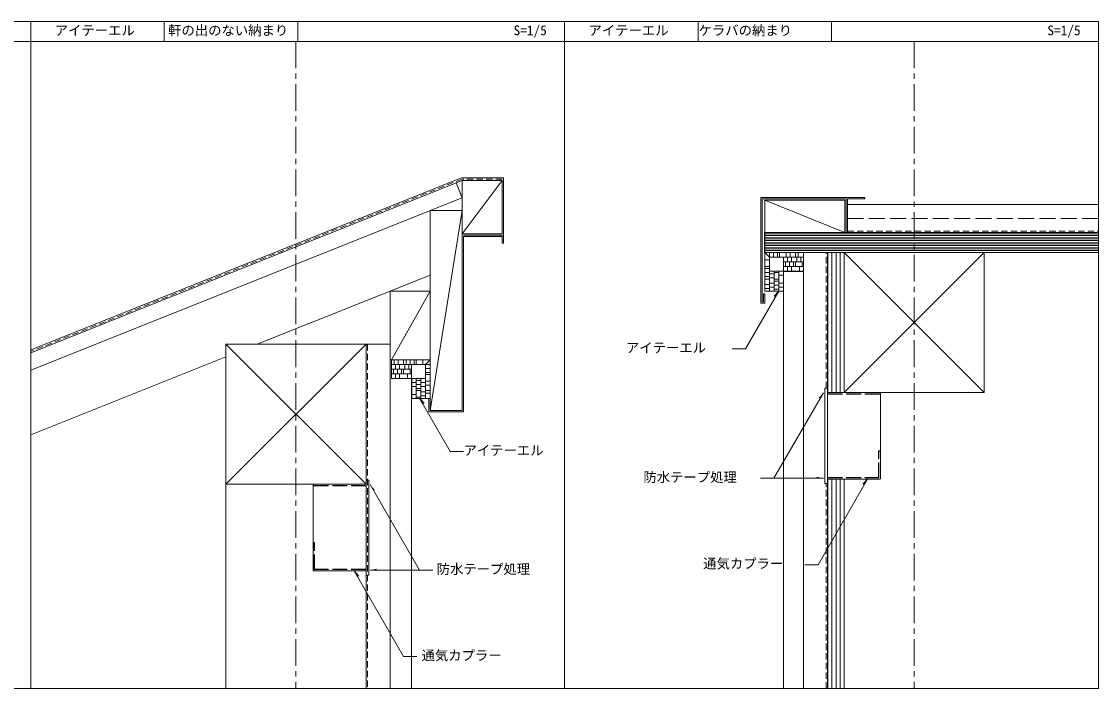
# Model space of a CAD drawing. Units: millimetres, scale not verified. Extents: x -16050 to 15950, y -5000 to 5000.
# Drawn here: x -190 to 15950, y -5000 to 5000 of the extents above; entities that cross this region are included whole.
import ezdxf
from ezdxf.enums import TextEntityAlignment as Align

# ---------------------------------------------------------------- set-up
doc = ezdxf.new("R2010")
doc.units = ezdxf.units.MM
doc.header["$LTSCALE"] = 80
for name, pattern in [('CHAIN1', [8, 5, -1, 1, -1]), ('DASHED1', [1.8, 1.2, -0.6]), ('DASHED3', [4, 3, -1]), ('USER1', [3.5, 2.8, -0.7])]:
    doc.linetypes.add(name, pattern=pattern)
for name, color, linetype, lineweight in [('0-0', 4, 'CHAIN1', 18), ('0-1', 4, 'Continuous', 18), ('0-2', 7, 'DASHED1', 18), ('0-3', 2, 'Continuous', 18), ('0-4', 3, 'Continuous', 18), ('0-5', 7, 'Continuous', 18), ('1-5', 7, 'Continuous', 18), ('1-8_ﾚｲﾔ1', 7, 'Continuous', 18)]:
    doc.layers.add(name, color=color, linetype=linetype, lineweight=lineweight)
doc.layers.add('1-9_ﾚｲﾔ9', color=7, linetype='USER1')
doc.layers.add('1-A_0', color=4, linetype='Continuous')
doc.styles.add('ＭＳ ゴシック', font='')
doc.styles.get('ＭＳ ゴシック').set_extended_font_data('MS Gothic')

# ---------------------------------------------------------------- blocks, each defined once
blk = doc.blocks.new('X2')
at = {"layer": '1-A_0', "color": 7}
for p, q in [((31998.72, 26529.11), (26998.72, 26529.11)), ((31998.72, 26491.61), (26998.72, 26491.61)), ((31998.72, 26454.11), (26998.72, 26454.11)), ((31998.72, 26416.61), (26998.72, 26416.61)), ((31998.72, 26379.11), (26998.72, 26379.11)), ((31998.72, 26341.61), (26998.72, 26341.61)), ((31998.72, 26304.11), (26998.72, 26304.11)), ((31998.72, 26266.61), (26998.72, 26266.61))]:
    blk.add_line(p, q, dxfattribs=at)

msp = doc.modelspace()

# ---------------------------------------------------------------- linework, layer by layer
at = {"layer": '0-0'}
for p, q in [((3922.54, 4700), (3922.54, -5000)), ((13188.46, 4700), (13188.46, -5000))]:
    msp.add_line(p, q, dxfattribs=at)
at = {"layer": '0-0', "color": 7, "linetype": 'Continuous'}
for p, q in [((11888.46, -1924.3), (11888.46, -497.63)), ((4972.54, -3301.98), (4972.54, -1875.32))]:
    msp.add_line(p, q, dxfattribs=at)
at = {"layer": '0-1'}
for p, q in [((6412.54, 2617.17), (-50.26, 32.05)), ((6412.54, 1817.17), (7012.54, 2617.17)), ((6412.54, 2358.68), (6323.41, 2581.52)), ((6412.54, 2358.68), (-50.26, -226.44)), ((5932.54, 2166.68), (6412.54, 2166.68)), ((5932.54, -833.32), (5932.54, 2166.68)), ((6412.54, 2166.68), (5932.54, -833.32)), ((6412.54, 2166.68), (6412.54, -833.32)), ((10948.46, 1839.04), (15948.46, 1839.04)), ((11888.46, 1539.04), (11888.46, -5000)), ((11892.06, -560.96), (11892.06, 1539.04)), ((11954.56, -560.96), (11954.56, 1539.04)), ((12017.06, -560.96), (12017.06, 1539.04)), ((12079.56, -560.96), (12079.56, 1539.04)), ((14238.46, 1539.04), (12138.46, -560.96)), ((15948.46, 1539.04), (14238.46, 1539.04)), ((3342.54, 161.35), (5932.54, 1197.35)), ((11528.46, 1259.04), (11528.46, -5000)), ((5332.54, 957.35), (5932.54, 957.35)), ((5332.54, 957.35), (5332.54, -5000)), ((5352.54, -73.32), (5932.54, 957.35)), ((5932.54, -73.32), (5932.54, 925.35)), ((4972.54, 161.35), (2872.54, 161.35)), ((2872.54, -1938.65), (4972.54, 161.35)), ((4972.54, -1938.65), (2872.54, 161.35)), ((2872.54, 161.35), (2872.54, -5000)), ((4972.54, 161.35), (4972.54, -5000)), ((5332.54, 161.35), (4972.54, 161.35)), ((2872.54, -26.65), (-50.26, -1195.77)), ((5352.54, -73.32), (5332.54, -73.32)), ((6412.54, -833.32), (5932.54, -833.32)), ((11954.56, -5000), (11954.56, -1860.96)), ((12017.06, -5000), (12017.06, -1860.96)), ((12079.56, -5000), (12079.56, -1860.96)), ((12138.46, -1860.96), (12138.46, -5000)), ((2872.54, -1938.65), (4972.54, -1938.65))]:
    msp.add_line(p, q, dxfattribs=at)
msp.add_lwpolyline([(6412.54, 1817.17), (7012.54, 1817.17), (7012.54, 2617.17), (6412.54, 2617.17)], close=True, dxfattribs=at)
for points in [[(10948.46, 1839.04), (10948.46, 2319.04), (12148.46, 2319.04), (12148.46, 1839.04), (10948.46, 2319.04)], [(11528.46, 1539.04), (14238.46, 1539.04), (14238.46, -560.96), (12138.46, -560.96)], [(12138.46, -560.96), (12138.46, 1539.04), (14238.46, -560.96)]]:
    msp.add_lwpolyline(points, dxfattribs=at)
at = {"layer": '0-2'}
for p, q in [((6412.54, 2638.71), (-50.26, 53.59)), ((6412.54, 2638.71), (-50.26, 53.59)), ((7012.54, 2637.17), (6412.54, 2637.17)), ((12188.46, 1859.04), (15948.46, 1858.96)), ((11868.46, -497.63), (11868.46, 1539.04)), ((4992.54, 161.35), (4992.54, -5000)), ((11868.46, -5000), (11868.46, -1924.3))]:
    msp.add_line(p, q, dxfattribs=at)
at = {"layer": '0-3'}
for p, q in [((12188.46, 2259.04), (15949.74, 2258.86)), ((11228.46, 959.04), (11228.46, -5000)), ((5652.54, -653.32), (5652.54, -5000))]:
    msp.add_line(p, q, dxfattribs=at)
at = {"layer": '0-3', "color": 4, "linetype": 'DASHED3'}
msp.add_line((12187.82, 2049.03), (15949.1, 2048.95), dxfattribs=at)
at = {"layer": '0-4'}
for p, q in [((-8050.26, 5000), (-50.26, 5000)), ((-8050.26, 5000), (-50.26, 5000)), ((-50.26, 5000), (7949.74, 5000)), ((-50.26, 5000), (7949.74, 5000)), ((-50.26, -5000), (-50.26, 5000)), ((1949.74, 5000), (1949.74, 4700)), ((3949.74, 5000), (3949.74, 4700)), ((7949.74, -5000), (7949.74, 5000)), ((7949.74, 5000), (15949.74, 5000)), ((7949.74, -5000), (7949.74, 5000)), ((7949.74, 5000), (15949.74, 5000)), ((7949.74, 5000), (15949.74, 5000)), ((7949.74, 5000), (15949.74, 5000)), ((9949.74, 5000), (9949.74, 4700)), ((11949.74, 5000), (11949.74, 4700)), ((15949.74, -5000), (15949.74, 5000)), ((-8050.26, 4700), (-50.26, 4700)), ((-50.26, 4700), (7949.74, 4700)), ((7949.74, 4700), (15949.74, 4700)), ((6404.84, 2657.17), (-50.26, 75.13)), ((12168.46, 2339.04), (12168.46, 1839.04)), ((6432.54, 1797.17), (7012.54, 1797.17)), ((7012.54, 1777.17), (6432.54, 1777.17)), ((7012.54, 1677.17), (7012.54, 1797.17)), ((5912.54, -853.32), (5912.54, -664.43)), ((-8050.26, -5000), (-50.26, -5000)), ((-8050.26, -5000), (-50.26, -5000)), ((-50.26, -5000), (7949.74, -5000)), ((-50.26, -5000), (7949.74, -5000)), ((7949.74, -5000), (15949.74, -5000)), ((7949.74, -5000), (15949.74, -5000))]:
    msp.add_line(p, q, dxfattribs=at)
for points in [[(7032.54, 1777.17), (7032.54, 2657.17), (6404.84, 2657.17)], [(10888.46, 779.04), (10888.46, 2359.04), (12448.46, 2359.04)], [(10888.46, 779.04), (10948.46, 779.04), (10948.46, 919.04), (10928.46, 919.04), (10928.46, 799.04), (10908.46, 799.04), (10908.46, 2339.04), (12168.46, 2339.04)], [(12448.46, 2359.04), (12448.46, 2339.04), (12188.46, 2339.04), (12188.46, 1839.04)], [(6432.54, 1777.17), (6432.54, -853.32), (5912.54, -853.32)], [(7032.54, 1777.17), (7032.54, 1677.17), (7012.54, 1677.17)]]:
    msp.add_lwpolyline(points, dxfattribs=at)
at = {"layer": '0-5'}
for p, q in [((11018.46, 1469.04), (10948.46, 1539.04)), ((11018.46, 1539.04), (11018.46, 1469.04)), ((11528.46, 1469.04), (11018.46, 1469.04)), ((11018.46, 959.04), (11018.46, 1469.04)), ((11078.46, 1539.04), (11078.46, 1469.04)), ((11138.46, 1469.04), (11138.46, 1539.04)), ((11168.46, 1469.04), (11168.46, 1539.04)), ((11228.46, 1259.04), (11228.46, 1469.04)), ((11268.46, 1539.04), (11268.46, 1469.04)), ((11288.46, 1469.04), (11288.46, 1399.04)), ((11328.46, 1539.04), (11328.46, 1469.04)), ((11348.46, 1469.04), (11348.46, 1399.04)), ((11408.46, 1539.04), (11408.46, 1469.04)), ((11428.46, 1469.04), (11428.46, 1399.04)), ((11448.46, 1539.04), (11448.46, 1469.04)), ((11488.46, 1399.04), (11488.46, 1469.04)), ((11528.46, 1259.04), (11528.46, 1539.04)), ((11018.46, 1429.04), (10948.46, 1429.04)), ((11018.46, 1329.04), (10948.46, 1329.04)), ((11018.46, 1299.04), (10948.46, 1299.04)), ((11528.46, 1399.04), (11228.46, 1399.04)), ((11528.46, 1329.04), (11228.46, 1329.04)), ((11258.46, 1399.04), (11258.46, 1329.04)), ((11288.46, 1329.04), (11288.46, 1259.04)), ((11318.46, 1399.04), (11318.46, 1329.04)), ((11348.46, 1329.04), (11348.46, 1259.04)), ((11378.46, 1329.04), (11378.46, 1399.04)), ((11408.46, 1329.04), (11408.46, 1399.04)), ((11468.46, 1259.04), (11468.46, 1329.04)), ((11508.46, 1329.04), (11508.46, 1399.04)), ((10948.46, 1239.04), (11018.46, 1239.04)), ((10948.46, 1179.04), (11018.46, 1179.04)), ((10948.46, 1139.04), (11018.46, 1139.04)), ((11228.46, 1259.04), (11018.46, 1259.04)), ((11088.46, 1219.04), (11018.46, 1219.04)), ((11018.46, 1159.04), (11088.46, 1159.04)), ((11088.46, 959.04), (11088.46, 1259.04)), ((11158.46, 1239.04), (11088.46, 1239.04)), ((11158.46, 1139.04), (11088.46, 1139.04)), ((11158.46, 959.04), (11158.46, 1259.04)), ((11228.46, 1199.04), (11158.46, 1199.04)), ((10948.46, 1059.04), (11018.46, 1059.04)), ((10948.46, 999.04), (11018.46, 999.04)), ((11018.46, 1079.04), (11088.46, 1079.04)), ((11018.46, 1019.04), (11088.46, 1019.04)), ((11158.46, 1109.04), (11088.46, 1109.04)), ((11088.46, 1049.04), (11158.46, 1049.04)), ((11088.46, 989.04), (11158.46, 989.04)), ((11158.46, 1079.04), (11228.46, 1079.04)), ((11158.46, 1019.04), (11228.46, 1019.04)), ((5352.54, -143.32), (5862.54, -143.32)), ((5392.54, -73.32), (5392.54, -143.32)), ((5412.54, -143.32), (5412.54, -213.32)), ((5452.54, -73.32), (5452.54, -143.32)), ((5472.54, -143.32), (5472.54, -213.32)), ((5532.54, -73.32), (5532.54, -143.32)), ((5552.54, -143.32), (5552.54, -213.32)), ((5572.54, -73.32), (5572.54, -143.32)), ((5612.54, -213.32), (5612.54, -143.32)), ((5632.54, -73.32), (5632.54, -143.32)), ((5652.54, -353.32), (5652.54, -143.32)), ((5692.54, -143.32), (5692.54, -73.32)), ((5722.54, -143.32), (5722.54, -73.32)), ((5822.54, -143.32), (5822.54, -73.32)), ((5862.54, -143.32), (5932.54, -73.32)), ((5862.54, -653.32), (5862.54, -143.32)), ((5932.54, -143.32), (5862.54, -143.32)), ((5352.54, -213.32), (5652.54, -213.32)), ((5352.54, -283.32), (5652.54, -283.32)), ((5382.54, -213.32), (5382.54, -283.32)), ((5412.54, -283.32), (5412.54, -353.32)), ((5442.54, -213.32), (5442.54, -283.32)), ((5472.54, -283.32), (5472.54, -353.32)), ((5502.54, -283.32), (5502.54, -213.32)), ((5532.54, -283.32), (5532.54, -213.32)), ((5592.54, -353.32), (5592.54, -283.32)), ((5632.54, -283.32), (5632.54, -213.32)), ((5932.54, -203.32), (5862.54, -203.32)), ((5862.54, -263.32), (5932.54, -263.32)), ((5862.54, -293.32), (5932.54, -293.32)), ((5652.54, -353.32), (5862.54, -353.32)), ((5722.54, -413.32), (5652.54, -413.32)), ((5722.54, -473.32), (5652.54, -473.32)), ((5722.54, -653.32), (5722.54, -353.32)), ((5792.54, -383.32), (5722.54, -383.32)), ((5792.54, -443.32), (5722.54, -443.32)), ((5792.54, -653.32), (5792.54, -353.32)), ((5862.54, -413.32), (5792.54, -413.32)), ((5862.54, -473.32), (5792.54, -473.32)), ((5932.54, -393.32), (5862.54, -393.32)), ((5932.54, -453.32), (5862.54, -453.32)), ((5652.54, -593.32), (5722.54, -593.32)), ((5722.54, -503.32), (5792.54, -503.32)), ((5722.54, -533.32), (5792.54, -533.32)), ((5722.54, -633.32), (5792.54, -633.32)), ((5862.54, -553.32), (5792.54, -553.32)), ((5792.54, -613.32), (5862.54, -613.32)), ((5932.54, -533.32), (5862.54, -533.32)), ((5932.54, -573.32), (5862.54, -573.32)), ((5652.54, -653.32), (5932.54, -653.32))]:
    msp.add_line(p, q, dxfattribs=at)
for points in [[(11528.46, 1539.04), (10948.46, 1539.04), (10948.46, 959.04), (11228.46, 959.04), (11228.46, 1259.04)], [(5932.54, -653.32), (5932.54, -73.32), (5352.54, -73.32), (5352.54, -353.32), (5652.54, -353.32)]]:
    msp.add_lwpolyline(points, dxfattribs=at)
at = {"layer": '1-5'}
for p, q in [((11826.91, -1848.97), (11086.21, -1848.97)), ((12489.24, -1860.96), (12420.04, -1936.48)), ((5034.09, -3226.66), (5774.79, -3226.66)), ((4795.99, -3238.65), (4865.19, -3314.17))]:
    msp.add_line(p, q, dxfattribs=at)
for points in [[(11158.46, 959.04), (10658.03, 92.26), (10458.03, 92.26)], [(11158.46, 959.04), (11089.26, 883.52), (11108.46, 872.43)], [(11826.91, -566.04), (11086.21, -1848.97), (10886.21, -1848.97)], [(5772.54, -647.99), (6233.93, -1447.13), (6433.93, -1447.13)], [(12489.24, -1860.96), (11748.53, -3143.9), (11548.53, -3143.9)], [(5034.09, -1943.72), (5774.79, -3226.66), (5974.79, -3226.66)], [(4795.99, -3238.65), (5536.69, -4521.58), (5736.69, -4521.58)]]:
    msp.add_lwpolyline(points, dxfattribs=at)
msp.add_lwpolyline([(5772.54, -647.99), (5841.74, -723.51), (5822.54, -734.59)], close=True, dxfattribs=at)
for points in [[(11158.46, 959.04), (11089.26, 883.52), (11108.46, 872.43)], [(11826.91, -566.04), (11757.71, -641.55), (11776.91, -652.64)], [(5772.54, -647.99), (5841.74, -723.51), (5822.54, -734.59)], [(11826.91, -1848.97), (11726.91, -1826.8), (11726.91, -1848.97)], [(12489.24, -1860.96), (12420.04, -1936.48), (12439.24, -1947.57)], [(5034.09, -1943.72), (5103.29, -2019.24), (5084.09, -2030.32)], [(5034.09, -3226.66), (5134.09, -3204.49), (5134.09, -3226.66)], [(4795.99, -3238.65), (4865.19, -3314.17), (4845.99, -3325.25)]]:
    msp.add_solid(points, dxfattribs=at)
at = {"layer": '1-8_ﾚｲﾔ1'}
for p, q in [((11888.46, -560.96), (12675.13, -560.96)), ((12681.79, -567.63), (12681.79, -1854.3)), ((11848.46, -1924.3), (11888.46, -1924.3)), ((11888.46, -1860.96), (12675.13, -1860.96)), ((4179.21, -1945.32), (4179.21, -3231.98)), ((4972.54, -1938.65), (4185.88, -1938.65)), ((4972.54, -3238.65), (4185.88, -3238.65)), ((5012.54, -3301.98), (4972.54, -3301.98))]:
    msp.add_line(p, q, dxfattribs=at)
for points in [[(11848.46, -1924.3), (11848.46, -497.63), (11888.46, -497.63)], [(5012.54, -3301.98), (5012.54, -1875.32), (4972.54, -1875.32)]]:
    msp.add_lwpolyline(points, dxfattribs=at)
for centre, start, end in [((12675.13, -567.63), 0, 90), ((12675.13, -1854.3), 270, 0), ((4185.88, -1945.32), 90, 180), ((4185.88, -3231.98), 180, 270)]:
    msp.add_arc(centre, 6.67, start, end, dxfattribs=at)
at = {"layer": '1-9_ﾚｲﾔ9'}
for p, q in [((11888.46, -584.3), (12681.79, -584.3)), ((12658.45, -1837.63), (12658.45, -1437.63)), ((11888.46, -1837.63), (12658.45, -1837.63)), ((4972.54, -1961.98), (4179.21, -1961.98)), ((4202.55, -3215.32), (4202.55, -2815.32)), ((4972.54, -3215.32), (4202.55, -3215.32))]:
    msp.add_line(p, q, dxfattribs=at)
at = {"layer": '1-9_ﾚｲﾔ9', "linetype": 'Continuous'}
for p, q in [((12658.45, -1437.63), (12681.79, -1437.63)), ((4202.55, -2815.32), (4179.21, -2815.32))]:
    msp.add_line(p, q, dxfattribs=at)
at = {"layer": '1-A_0'}
for p, q in [((10948.46, 1539.04), (10948.46, 1839.04)), ((11228.46, 1259.04), (11528.46, 1259.04)), ((5652.54, -353.32), (5652.54, -653.32)), ((11892.06, -5000), (11892.06, -1860.96))]:
    msp.add_line(p, q, dxfattribs=at)

# ---------------------------------------------------------------- block references
at = {"layer": '0-1'}
msp.add_blockref('X2', (-16050.26, -24700), dxfattribs=at)

# ---------------------------------------------------------------- texts
at = {"layer": '0-1', "color": 7, "style": 'ＭＳ ゴシック'}
for s, p in [('アイテーエル', (307.1, 4750)), ('軒の出のない納まり', (2007.1, 4750)), ('S=1/5', (7183.59, 4750)), ('アイテーエル', (8307.1, 4750)), ('ケラバの納まり', (9957.1, 4750)), ('S=1/5', (15183.59, 4750))]:
    msp.add_text(s, height=146.6, dxfattribs=at).set_placement(p, align=Align.BOTTOM_LEFT)
at = {"layer": '1-5', "style": 'ＭＳ ゴシック'}
for s, p in [('アイテーエル', (8868.18, -7.74)), ('アイテーエル', (6433.93, -1547.13)), ('防水テープ処理', (9130.07, -1948.97)), ('通気カプラー', (10026.19, -3243.9)), ('防水テープ処理', (6030.87, -3326.66)), ('通気カプラー', (5805, -4621.58))]:
    msp.add_text(s, height=146.6, dxfattribs=at).set_placement(p, align=Align.BOTTOM_LEFT)

doc.saveas('drawing.dxf')
